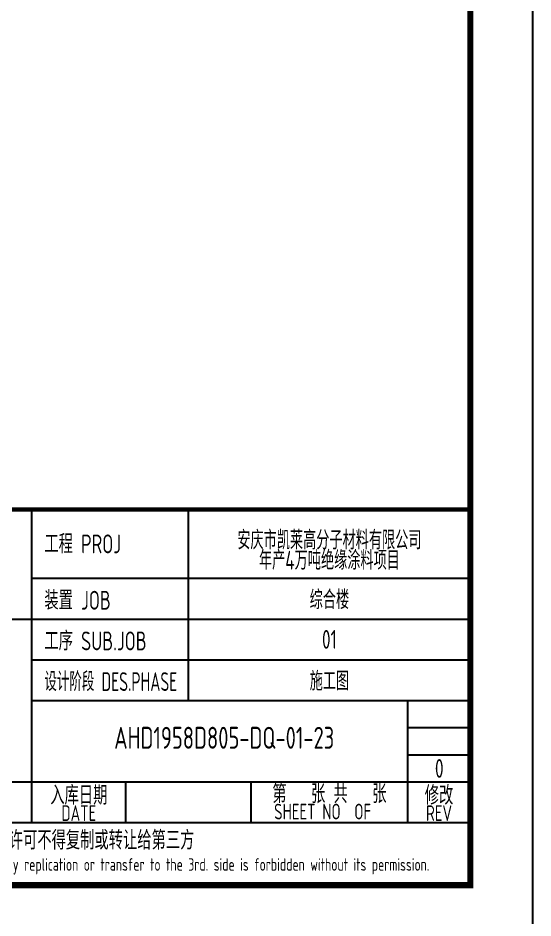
# Model space of a CAD drawing. Extents: x 6250600 to 6678662, y -692028 to -290561.
# Drawn here: x 6524444 to 6532665, y -557426 to -543052 of the extents above; entities that cross this region are included whole.
import ezdxf
from ezdxf.enums import TextEntityAlignment as Align

# ---------------------------------------------------------------- set-up
doc = ezdxf.new("R2010")
doc.units = 0
doc.header["$LTSCALE"] = 1000
doc.header["$MEASUREMENT"] = 0
doc.layers.get('0').update_dxf_attribs({"linetype": 'CONTINUOUS'})
doc.layers.add('AXIS', color=3, linetype='CONTINUOUS')
doc.layers.add('PUB_TITLE', color=4, linetype='CONTINUOUS')
doc.styles.add('AHD', font='sceie.shx', dxfattribs={"width": 0.7, "bigfont": 'sceic.shx'})
doc.styles.add('sceie', font='sceie.shx', dxfattribs={"width": 0.7, "bigfont": 'sceic.shx'})
doc.styles.add('TSSD_Rein', font='Tssdeng.shx', dxfattribs={"width": 0.7, "bigfont": 'hztxt.shx'})

msp = doc.modelspace()

# ---------------------------------------------------------------- linework, layer by layer
for p, q in [((6524665, -555900.9), (6524665, -550900.9)), ((6527165, -553950.9), (6527165, -550900.9)), ((6531665, -556900.9), (6531665, -550900.9)), ((6524665, -552000.9), (6531665, -552000.9)), ((6513665, -552650.9), (6531665, -552650.9)), ((6524665, -553300.9), (6531665, -553300.9)), ((6524665, -553950.9), (6531665, -553950.9)), ((6530665, -555900.9), (6530665, -553950.9)), ((6530665, -554384.3), (6531665, -554384.3)), ((6530665, -554817.6), (6531665, -554817.6)), ((6513665, -555250.9), (6531665, -555250.9)), ((6526165, -555900.9), (6526165, -555250.9)), ((6528165, -555900.9), (6528165, -555250.9)), ((6513665, -555900.9), (6531665, -555900.9)), ((6513665, -556900.9), (6531665, -556900.9))]:
    msp.add_line(p, q)
msp.add_lwpolyline([(6531665, -550900.9, 70, 70, 0), (6513665, -550900.9, 70, 70, 0), (6513665, -556900.9, 0, 0, 0)], format="xyseb")
at = {"layer": 'PUB_TITLE', "color": 4}
msp.add_lwpolyline([(6473265, -557900.9), (6532665, -557900.9), (6532665, -515900.9), (6473265, -515900.9)], close=True, dxfattribs=at)
at = {"layer": 'PUB_TITLE', "color": 4, "const_width": 100}
msp.add_lwpolyline([(6475765, -556900.9), (6531665, -556900.9), (6531665, -516900.9), (6475765, -516900.9)], close=True, dxfattribs=at)

# ---------------------------------------------------------------- texts
at = {"style": 'AHD'}
for s, width, p in [('工程 PROJ', 0.8, (6524865, -551600.9)), ('工程 PROJ', 0.8, (6524865, -551600.9)), ('装置 JOB', 0.8, (6524865, -552500.9)), ('装置 JOB', 0.8, (6524865, -552500.9)), ('工序 SUB.JOB', 0.8, (6524865, -553150.9)), ('工序 SUB.JOB', 0.8, (6524865, -553150.9)), ('设计阶段 DES.PHASE', 0.7, (6524865, -553800.9)), ('设计阶段 DES.PHASE', 0.7, (6524865, -553800.9))]:
    msp.add_text(s, height=300, dxfattribs=dict(at, width=width)).set_placement(p)
at = {"style": 'AHD', "width": 0.8}
for s, height, p in [('第   张 共   张', 300, (6529415, -555425.9)), ('入库日期', 300, (6525415, -555450.9)), ('入库日期', 300, (6525415, -555450.9)), ('修改', 300, (6531165, -555450.9)), ('修改', 300, (6531165, -555450.9)), ('DATE', 250, (6525415, -555750.9)), ('DATE', 250, (6525415, -555750.9)), ('SHEET NO  OF  ', 250, (6529415, -555725.9)), ('SHEET NO  OF  ', 250, (6529415, -555725.9)), ('REV', 250, (6531165, -555750.9)), ('REV', 250, (6531165, -555750.9)), ('本文件专有权属安徽华东化工医药工程有限责任公司所有,未经许可不得复制或转让给第三方', 300, (6522665, -556200.9)), ('本文件专有权属安徽华东化工医药工程有限责任公司所有,未经许可不得复制或转让给第三方', 300, (6522665, -556200.9)), ('The proprietary right of this document belongs to Anhui Huadong Chemical And Medical Engineering  Co.,Ltd.  and any replication or transfer to the 3rd. side is forbidden without its permission. ', 200, (6522665, -556600.9)), ('The proprietary right of this document belongs to Anhui Huadong Chemical And Medical Engineering  Co.,Ltd.  and any replication or transfer to the 3rd. side is forbidden without its permission. ', 200, (6522665, -556600.9))]:
    msp.add_text(s, height=height, dxfattribs=at).set_placement(p, align=Align.MIDDLE)
at = {"width": 0.8}
for tag, text, height, style, p in [('AHD1958D805-DQ-01-23', '200320-02-040', 350, 'sceie', (6527735.7, -554547.2)), ('0', '0', 300, 'AHD', (6531169, -555037)), ('0', '0', 300, 'AHD', (6531169, -555037))]:
    msp.add_attdef(tag, text=text, height=height, dxfattribs=dict(at, style=style)).set_placement(p, align=Align.MIDDLE)
at = {"layer": 'AXIS', "style": 'TSSD_Rein', "width": 0.7}
for s, p in [('安庆市凯莱高分子材料有限公司', (6529415, -551373.4)), ('年产4万吨绝缘涂料项目', (6529415, -551696.4)), ('综合楼', (6529415, -552325.9)), ('01', (6529415, -552975.9)), ('施工图', (6529415, -553625.9))]:
    msp.add_text(s, height=300, dxfattribs=at).set_placement(p, align=Align.MIDDLE)

doc.saveas('drawing.dxf')
